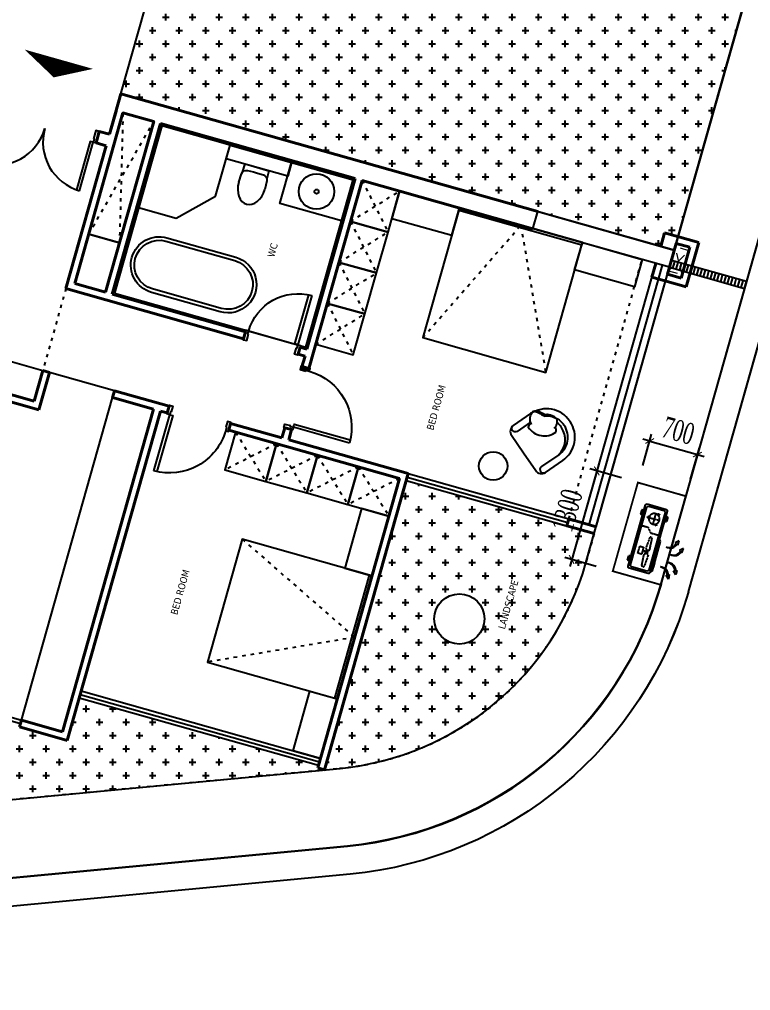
# Model space of a CAD drawing. Header units: millimetres. Extents: x -361654186 to 361255443, y -278569811 to 278836587.
# Drawn here: x -31080 to -20780, y 120343 to 134032 of the extents above; entities that cross this region are included whole.
import ezdxf

# ---------------------------------------------------------------- set-up
doc = ezdxf.new("R2010")
doc.units = ezdxf.units.MM
doc.header["$MEASUREMENT"] = 0
doc.linetypes.add('ACAD_ISO03W100', pattern=[30, 12, -18])
doc.linetypes.add('HIDDEN', pattern=[0.375, 0.25, -0.125])
for name, color, linetype in [('1VinaPVC-Text', 9, 'Continuous'), ('A-_FURN----_E-_N', 251, 'Continuous'), ('A-_SANIEQPT_E-_N', 251, 'Continuous'), ('A-CORE-OTLN', 6, 'Continuous'), ('A-WALL-FNSH', 11, 'Continuous'), ('AC-EAD', 6, 'Continuous'), ('CCU_ De xuat MEP _ E', 2, 'Continuous'), ('IDEA - dim', 251, 'Continuous'), ('KT-Net manh', 139, 'Continuous'), ('VCC-AC-unit AC', 1, 'Continuous'), ('Xref_NT1+NT2_MBDV Cot vach_220729$0$ccu12-Thay', 7, 'Continuous')]:
    doc.layers.add(name, color=color, linetype=linetype)
doc.layers.add('DO DIEN TICH SAN', color=40, linetype='Continuous', plot=False)
doc.layers.add('KT-lomo nuoc', color=3, linetype='HIDDEN', lineweight=5)
doc.layers.add('KT-Net cat', color=1, linetype='Continuous', lineweight=40)
doc.styles.add('Tahoma', font='tahoma.ttf')
doc.styles.add('vntimeh.shx', font='vntimeh.shx', dxfattribs={"width": 0.65})
doc.dimstyles.new('1-150-HVAC DIM', dxfattribs={"dimscale": 100, "dimtxt": 3, "dimasz": 1, "dimexe": 1, "dimexo": 0, "dimgap": 1, "dimtad": 1, "dimdec": 0, "dimrnd": 10, "dimzin": 0, "dimdsep": 46, "dimtxsty": 'vntimeh.shx', "dimblk": 'ARCHTICK', "dimcen": 0.2, "dimdle": 1, "dimclrd": 7, "dimclre": 7, "dimclrt": 150, "dimadec": 0, "dimazin": 0, "dimtm": 1e-09, "dimtfac": 1, "dimtdec": 0, "dimtix": 1, "dimtmove": 0, "dimatfit": 3, "dimfxl": 3.6, "dimfxlon": 1, "dimtzin": 0, "dimarcsym": 0})
pattern_1 = [(0, (0, 0), (187.5, 187.5), [93.75, -281.25]), (90, (46.875, -46.875), (-187.5, 187.5), [93.75, -281.25])]

# ---------------------------------------------------------------- blocks, each defined once
blk = doc.blocks.new('OU DHCB')
at = {"ltscale": 10}
for p, q in [((-145596.7359835756, -72628.19858895507), (-145596.7359835755, -73528.19858895507)), ((-145296.7359835756, -72608.19858895507), (-145576.7359835756, -72608.19858895507)), ((-145568.159058152, -72656.08931015906), (-145568.1590581519, -73502.79584965573)), ((-145324.4190639546, -72636.08931015906), (-145548.159058152, -72636.08931015906)), ((-145301.9190639545, -73502.79584965573), (-145301.9190639546, -72656.08931015906)), ((-145276.7359835755, -73528.19858895507), (-145276.7359835756, -72628.19858895507)), ((-145251.7359835756, -72666.54320485782), (-145276.7359835756, -72633.91402237766)), ((-145251.7359835756, -72666.54320485782), (-145251.7359835755, -73091.63776905168)), ((-145251.7359835755, -73091.63776905168), (-145276.7359835756, -73117.74108818787)), ((-145576.7359835755, -73548.19858895507), (-145296.7359835755, -73548.19858895507)), ((-145548.1590581519, -73522.79584965573), (-145324.4190639545, -73522.79584965573))]:
    blk.add_line(p, q, dxfattribs=at)
at = {"linetype": 'HIDDEN', "ltscale": 1.5}
for p, q in [((-145391.7116543167, -72679.24295534656), (-145400.5201600925, -72679.24295534656)), ((-145413.9539361256, -72690.93626985545), (-145425.2743603915, -72850.3464246098)), ((-145366.9574540176, -72850.3464246098), (-145378.2778782834, -72690.93626985545)), ((-145413.9539361256, -73100.72940071652), (-145425.2743603915, -72941.3192459621)), ((-145411.8405843586, -72927.5993492777), (-145402.8542549818, -72927.5993492777)), ((-145402.8542549818, -72927.5993492777), (-145402.8542549818, -72902.06651731845)), ((-145402.8542549818, -72902.06651731845), (-145389.3775594272, -72902.06651731845)), ((-145389.3775594272, -72927.5993492777), (-145389.3775594272, -72902.06651731845)), ((-145389.3775594272, -72927.5993492777), (-145380.3912300507, -72927.5993492777)), ((-145366.9574540176, -72941.3192459621), (-145378.2778782834, -73100.72940071652)), ((-145504.9601435018, -73370.98349318982), (-145522.2873408278, -73370.98349318982)), ((-145513.6237421648, -73362.31989452682), (-145513.6237421648, -73379.64709185276)), ((-145510.9603994874, -73370.98349318982), (-145337.6884262272, -73370.98349318982)), ((-145424.3244128572, -73457.61947981999), (-145424.3244128572, -73284.34750655977)), ((-145372.1718516731, -73297.9798048001), (-145387.1776447338, -73289.31620613698)), ((-145384.0065475349, -73301.15090199895), (-145375.342948872, -73286.14510893813)), ((-145387.1776447338, -73452.6507802426), (-145372.1718516731, -73443.98718157967)), ((-145384.0065475349, -73440.81608438081), (-145375.342948872, -73455.82187744146))]:
    blk.add_line(p, q, dxfattribs=at)
for p, q in [((-145600.3090889574, -72742.46089483847), (-145627.2724797422, -72742.46089483894)), ((-145596.7359835737, -72704.6985221715), (-145626.5373331342, -72710.6859819922)), ((-145596.7359835737, -72710.68598199266), (-145626.5373331342, -72710.6859819922)), ((-145626.5373331342, -72710.6859819922), (-145626.537333134, -72774.23580768521)), ((-145596.7359835744, -72774.23580768568), (-145626.5373331339, -72774.23580768521)), ((-145596.7359835746, -72780.22326750544), (-145626.5373331342, -72774.23580768521)), ((-145613.7907843499, -72729.27302923848), (-145613.7907843499, -72756.23642001537)), ((-145251.7359835756, -72709.72133146526), (-145246.9346340166, -72710.68598199266)), ((-145251.7359835756, -72710.68598199272), (-145246.9346340166, -72710.68598199266)), ((-145251.7359835756, -72742.46089483929), (-145246.1994874087, -72742.46089483934)), ((-145251.7359835756, -72774.23580768573), (-145246.934634017, -72774.23580768568)), ((-145251.7359835756, -72775.20045821296), (-145246.9346340166, -72774.23580768568)), ((-145246.9346340166, -72710.68598199266), (-145246.9346340169, -72774.23580768568)), ((-145600.3090889574, -73413.93628307173), (-145627.2724797422, -73413.93628307126)), ((-145596.7359835746, -73376.17391040476), (-145626.5373331342, -73382.16137022499)), ((-145596.7359835744, -73382.16137022452), (-145626.5373331339, -73382.16137022499)), ((-145626.5373331342, -73445.711195918), (-145626.537333134, -73382.16137022499)), ((-145596.7359835737, -73445.71119591754), (-145626.5373331342, -73445.711195918)), ((-145596.7359835737, -73451.6986557387), (-145626.5373331342, -73445.711195918)), ((-145613.7907843499, -73427.12414867172), (-145613.7907843499, -73400.16075789483)), ((-145276.7359835763, -73376.1739104043), (-145246.9346340166, -73382.16137022452)), ((-145276.7359835764, -73382.16137022406), (-145246.934634017, -73382.16137022452)), ((-145276.7359835771, -73445.71119591707), (-145246.9346340166, -73445.71119591754)), ((-145276.7359835771, -73451.69865573823), (-145246.9346340166, -73445.71119591754)), ((-145273.1628781935, -73413.93628307126), (-145246.1994874087, -73413.9362830708)), ((-145259.6811828009, -73427.12414867125), (-145259.6811828009, -73400.16075789437)), ((-145246.9346340166, -73445.71119591754), (-145246.9346340169, -73382.16137022452))]:
    blk.add_line(p, q)
for points in [[(-145514.0369933077, -72845.00641289927), (-145514.0369933077, -72946.6592576727), (-145460.1302110892, -72946.6592576727), (-145460.1302110892, -72845.00641289927)], [(-145438.3748983174, -72892.94521453363), (-145378.3072809206, -72892.94521453363), (-145378.3072809206, -72898.7209469756), (-145438.3748983174, -72898.7209469756)]]:
    blk.add_lwpolyline(points, close=True, dxfattribs=at)
for points in [[(-145460.1302110892, -72902.18613808436), (-145439.9151677571, -72902.18613808436), (-145439.9151677571, -72889.4795324876), (-145460.1302110892, -72889.4795324876)], [(-145411.8405843586, -72864.06632129426), (-145402.8542549818, -72864.06632129426), (-145402.8542549818, -72889.59915325334), (-145389.3775594272, -72889.59915325334), (-145389.3775594272, -72864.06632129426), (-145380.3912300507, -72864.06632129426)], [(-145568.1590581519, -73235.6644869287), (-145477.5859351165, -73235.6644869287), (-145421.9678457306, -73168.28098990311), (-145301.9190639544, -73168.28098990311)]]:
    blk.add_lwpolyline(points, dxfattribs=at)
for points in [[(-145498.5591177275, -73386.34032428954), (-145516.8413219319, -73379.02744260765, -0.6770329614269011), (-145516.8413219319, -73362.93954377211), (-145498.5591177275, -73355.62666209022)], [(-145400.506466276, -73299.01593738), (-145385.0322228624, -73286.8395249426, -0.6770329614269011), (-145371.0996937773, -73294.88347436048), (-145373.9076545681, -73314.37276847954)], [(-145373.9076545681, -73427.59421790004), (-145371.0996937773, -73447.08351201928, -0.6770329614269011), (-145385.0322228624, -73455.12746143699), (-145400.506466276, -73442.95104899965)]]:
    blk.add_lwpolyline(points, format="xyb", dxfattribs=at)
for centre in [(-145613.7907843498, -72742.46089483894), (-145613.7907843498, -73413.93628307126), (-145259.6811828011, -73413.9362830708)]:
    blk.add_circle(centre, 6.399999998510705)
blk.add_circle((-145424.3244128572, -73370.98349318982), 75.80648830138873, dxfattribs=at)
at = {"ltscale": 10}
for centre, radius, start, end in [((-145576.7359835756, -72628.19858895507), 20, 90, 180), ((-145548.159058152, -72656.08931015906), 20, 90, 180), ((-145324.0708671735, -72658.3538387804), 22.2672511938213, 5.836940991571704, 90.89598033136627), ((-145296.7359835756, -72628.19858895507), 20, 0, 90), ((-145548.1590581519, -73502.79584965573), 20, 180, 270), ((-145324.0708671734, -73500.53132103439), 22.26725119372981, 269.1040196686337, 354.1630590084283), ((-145576.7359835755, -73528.19858895507), 20, 180, 270), ((-145296.7359835755, -73528.19858895507), 20, 270, 0)]:
    blk.add_arc(centre, radius, start, end, dxfattribs=at)
at = {"linetype": 'HIDDEN', "ltscale": 1.5, "extrusion": (-3.705961975267651e-18, -2.302887044638033e-31, -1)}
for centre, major_axis, ratio, start_param, end_param in [((-145400.5201600925, -72691.94956094332), (13.47669555471336, 1.34378840757246e-09), 0.9428576571430538, 3.22142263940278, 4.712388980478704), ((-145391.7116543167, -72691.94956094332), (13.47669555471336, -1.34381379242754e-09), 0.942857657143054, 4.712388980290674, 6.203355321366594), ((-145411.8405843586, -72851.35971569768), (13.47669555469076, -1.05462899242754e-09), 0.9428576571446344, 1.570796326721111, 3.221422639214027), ((-145380.3912300507, -72940.3059548744), (13.47669555469076, -1.05462899242754e-09), 0.9428576571446344, 4.712388980310906, 6.363015292803822), ((-145400.5201600925, -73099.71610962864), (13.47669555471336, -1.34381379242754e-09), 0.942857657143054, 1.57079632670088, 3.061762667776801), ((-145391.7116543167, -73099.71610962864), (13.47669555471336, 1.34378840757246e-09), 0.9428576571430538, 0.0798299858129885, 1.57079632688891)]:
    blk.add_ellipse(centre, major_axis=major_axis, ratio=ratio, start_param=start_param, end_param=end_param, dxfattribs=at)
at = {"linetype": 'HIDDEN', "ltscale": 1.5, "extrusion": (-3.705961975267651e-18, -2.30288704463893e-31, -1)}
for centre, start_param, end_param in [((-145411.8405843586, -72940.3059548744), 3.061762667965558, 4.712388980458472), ((-145380.3912300507, -72851.35971569768), -0.0798299856242348, 1.570796326868679)]:
    blk.add_ellipse(centre, major_axis=(13.47669555469076, 1.05462300757246e-09), ratio=0.9428576571446344, start_param=start_param, end_param=end_param, dxfattribs=at)
blk = doc.blocks.new('ki hieu qt')
at = {"layer": 'AC-EAD', "color": 7}
for points in [[(-276796163327.464, 549769551681.0894), (-276796163446.0606, 549769551567.1503)], [(-276796163396.6809, 549769551574.9169), (-276796163446.0606, 549769551567.1503)], [(-276796163338.9174, 549769551517.0281), (-276796163364.6031, 549769551559.9108)], [(-276796163338.9174, 549769551517.0281), (-276796163327.464, 549769551681.0894)], [(-276796163110.5587, 549769551464.184), (-276796163229.1553, 549769551350.2449)], [(-276796163122.012, 549769551300.1228), (-276796163110.5587, 549769551464.184)], [(-276796163179.7757, 549769551358.0116), (-276796163229.1553, 549769551350.2449)], [(-276796163122.012, 549769551300.1228), (-276796163147.6976, 549769551343.0052)], [(-276796163396.6809, 549769550380.1656), (-276796163446.0606, 549769550387.9323)], [(-276796163327.464, 549769550273.9932), (-276796163446.0606, 549769550387.9323)], [(-276796163338.9174, 549769550438.0544), (-276796163364.6031, 549769550395.1718)], [(-276796163338.9174, 549769550438.0544), (-276796163327.464, 549769550273.9932)], [(-276796163179.7757, 549769550597.0709), (-276796163229.1553, 549769550604.8376)], [(-276796163110.5587, 549769550490.8986), (-276796163229.1553, 549769550604.8376)], [(-276796163122.012, 549769550654.9597), (-276796163147.6976, 549769550612.0773)], [(-276796163122.012, 549769550654.9597), (-276796163110.5587, 549769550490.8986)]]:
    blk.add_lwpolyline(points, dxfattribs=at)
for centre, radius, start, end in [((-276796163644.4366, 549769551622.9794), 286.8527087762382, 255.434448979571, 347.3073344548822), ((-276796163679.501, 549769551631.3489), 288.3951209083507, 262.614727528198, 348.7092694430371), ((-276796163427.5312, 549769551406.0741), 286.8527087762382, 255.434448979571, 347.3073344548822), ((-276796163462.5958, 549769551414.4435), 288.3951209083507, 262.614727528198, 348.7092694430371), ((-276796163427.5312, 549769550549.0084), 286.8527087762382, 12.69295835412746, 104.5668063709439), ((-276796163462.5958, 549769550540.639), 288.3951209083507, 11.29147703540943, 97.38530942130281), ((-276796163644.4366, 549769550332.1031), 286.8527087762382, 12.69295835412746, 104.5668063709439), ((-276796163679.501, 549769550323.7336), 288.3951209083507, 11.29147703540943, 97.38530942130281)]:
    blk.add_arc(centre, radius, start, end, dxfattribs=at)
blk = doc.blocks.new('DHCB.1')
at = {"xscale": -1, "rotation": 106.4733300107783}
blk.add_blockref('OU DHCB', (-194859.9671084196, -237775.7974229998), dxfattribs=at)
at = {"xscale": 0.4, "yscale": 0.4, "zscale": 0.4, "rotation": 286.4738024344239}
blk.add_blockref('ki hieu qt', (-179483459312.1194, -168534274838.7475), dxfattribs=at)
blk = doc.blocks.new('_ARCHTICK')
at = {"color": 0, "linetype": 'ByBlock', "const_width": 0.15}
blk.add_lwpolyline([(-0.5, -0.5), (0.5, 0.5)], dxfattribs=at)
blk = doc.blocks.new('*D209')
at = {"layer": 'CCU_ De xuat MEP _ E', "color": 7, "lineweight": -2, "transparency": 16777216}
for p, q in [((13292436.58801218, 1100734.751769583), (13292027.92089027, 1099293.468400941)), ((13292755.65548819, 1100540.339975311), (13292313.10164461, 1100665.823422552)), ((13292401.54638682, 1099291.47132127), (13291958.99254324, 1099416.954768511))]:
    blk.add_line(p, q, dxfattribs=at)
at = {"layer": 'Defpoints', "color": 0, "transparency": 16777216}
for p in [(13292988.32671154, 1100474.367466875), (13292055.19990054, 1099389.675758242), (13292634.21761017, 1099225.498812833)]:
    blk.add_point(p, dxfattribs=at)
at = {"layer": 'CCU_ De xuat MEP _ E', "color": 7, "lineweight": -2, "transparency": 16777216, "xscale": 100, "yscale": 100, "zscale": 100}
for p, rotation in [((13292409.30900191, 1100638.544412282), 74.16963809733869), ((13292055.19990054, 1099389.675758242), 254.1696380973387)]:
    blk.add_blockref('_ARCHTICK', p, dxfattribs=dict(at, rotation=rotation))
at = {"layer": 'CCU_ De xuat MEP _ E', "color": 150, "transparency": 16777216, "insert": (13291991.73605797, 1100082.307610935), "char_height": 300, "attachment_point": 5, "rotation": 74.16963809733868, "style": 'vntimeh.shx'}
blk.add_mtext('1300', dxfattribs=at)
blk = doc.blocks.new('*D210')
at = {"layer": 'CCU_ De xuat MEP _ E', "color": 7, "lineweight": -2, "transparency": 16777216}
for p, q in [((13293056.25714984, 1100713.952925609), (13293181.73622111, 1101156.508009946)), ((13293154.45816214, 1101060.300382915), (13293058.25053511, 1101087.578441887)), ((13293154.45816214, 1101060.300382915), (13293826.90015012, 1100869.640735968)), ((13293728.69913783, 1100523.293278662), (13293854.17820909, 1100965.848362999)), ((13293826.90015012, 1100869.640735968), (13293923.10777715, 1100842.362676997))]:
    blk.add_line(p, q, dxfattribs=at)
at = {"layer": 'Defpoints', "color": 0, "transparency": 16777216}
for p in [(13293826.90015012, 1100869.640735968), (13292988.32671154, 1100474.367466874, 0.001764866749303484), (13293660.76869952, 1100283.707819927, 0.001764866749889793)]:
    blk.add_point(p, dxfattribs=at)
at = {"layer": 'CCU_ De xuat MEP _ E', "color": 7, "lineweight": -2, "transparency": 16777216}
for p, xscale, yscale, zscale, rotation in [((13293154.45816214, 1101060.300382915), 99.99999999999999, 99.99999999999999, 99.99999999999999, 344.170204637121), ((13293826.90015012, 1100869.640735968), 100, 100, 100, 164.170204637121)]:
    blk.add_blockref('_ARCHTICK', p, dxfattribs=dict(at, xscale=xscale, yscale=yscale, zscale=zscale, rotation=rotation))
at = {"layer": 'CCU_ De xuat MEP _ E', "color": 150, "transparency": 16777216, "insert": (13293558.87430356, 1101205.489627017), "char_height": 300, "attachment_point": 5, "rotation": 344.170204637121, "style": 'vntimeh.shx'}
blk.add_mtext('700', dxfattribs=at)
blk = doc.blocks.new('d900n')
for points in [[(20, -50), (20, -40), (65, -40), (65, 0), (-65, 0), (-65, -50)], [(885, -40), (65, -40), (65, -85), (885, -85)], [(20, -850), (20, -860), (65, -860), (65, -900), (-65, -900), (-65, -850)]]:
    blk.add_lwpolyline(points, close=True)
blk.add_arc((65, -40), 820, 270, 0)
blk = doc.blocks.new('d800')
blk.add_line((760, 70), (40, 70))
for points in [[(40, 790), (40, 70), (85, 70), (85, 790)], [(50, 25), (40, 25), (40, 70), (0, 70), (0, -70), (50, -70)], [(750, 25), (760, 25), (760, 70), (800, 70), (800, -70), (750, -70)]]:
    blk.add_lwpolyline(points, close=True)
blk.add_arc((40, 70), 720, 0, 90)
blk = doc.blocks.new('220126_HDN_HBA typical plan$0$210902_YS plan 330pm ver13$0$TOTO-WC-CW822J')
at = {"color": 0}
blk.add_lwpolyline([(-177.2072506700642, -119.1915361834399), (-175, 0), (175, 0), (177.2072506700642, -119.1915361836145)], dxfattribs=at)
blk.add_lwpolyline([(-190, -270), (-183.3947591906181, -144.5004246227618, -0.3908696114996718), (-115.4352058441145, -78.20653349565691), (-27.76706723973621, -75.77130742336158, -0.01388621073825284), (27.76706724101678, -75.77130742336158), (115.4352058439981, -78.20653349565691, -0.3908696114996718), (183.3947591905016, -144.5004246227618), (190, -270)], format="xyb", dxfattribs=at)
blk.add_ellipse((0, -270), major_axis=(0, -270), ratio=0.7037037037037037, start_param=4.71238898038469, end_param=7.853981633974483, dxfattribs=at)
blk = doc.blocks.new('A$C49725ECB')
at = {"color": 1}
blk.add_lwpolyline([(-9074.831683705313, 16210.4300952723, 0, 1000.000000000001, 0), (-9074.831683705313, 16476.14510485524, 1000.000000000001, 1000.000000000001, 0)], format="xyseb", dxfattribs=at)
at = {"color": 6, "const_width": 30, "elevation": 5.194135729502864e-10}
blk.add_lwpolyline([(-8000.002088769921, 14218.51907609653), (-7550.002088770168, 14218.51907609653), (-7549.99997709148, 15993.47175038583), (-7999.999977091233, 15993.47175038583)], close=True, dxfattribs=at)
at = {"layer": 'A-_FURN----_E-_N', "linetype": 'Continuous'}
for points, elevation in [([(-7424.999977091167, 13518.38691872646), (-4624.999977833388, 13518.38691872652), (-4624.999977833388, 15968.47175038584), (-7424.999977091175, 15968.47175038584)], 1.038995936466678e-09), ([(-4624.992596057964, 15368.51697412215), (-5524.992596057986, 15368.51697412205), (-5524.992596058015, 15968.51697412203), (-4624.992596058015, 15968.51697412207)], 1.038995936466678e-09), ([(-4499.977827498573, 15393.47175079466), (-3949.97782787976, 15393.49205526814), (-3949.999978214459, 15993.49205485928), (-4499.999977833271, 15993.47175038583), (-4499.977827498573, 15393.47175079466)], 5.194135729502864e-10), ([(-4499.955677163874, 14793.47175120356), (-3949.955677545033, 14793.49205567705), (-3949.97782787976, 15393.49205526814), (-4499.977827498573, 15393.47175079466), (-4499.955677163874, 14793.47175120356)], 5.194135729502864e-10), ([(-4499.933526829147, 14193.47175161248), (-3949.933527210327, 14193.4920560859), (-3949.955677545033, 14793.49205567705), (-4499.955677163874, 14793.47175120356), (-4499.933526829147, 14193.47175161248)], 5.194135729502864e-10), ([(-4499.911376494427, 13593.47175202129), (-3949.911376875607, 13593.49205649481), (-3949.933527210305, 14193.4920560859), (-4499.933526829147, 14193.47175161248), (-4499.911376494427, 13593.47175202129)], 5.194135729502864e-10), ([(-5249.999976205363, 12093.29831738766), (-5249.979671731911, 11543.29831776887), (-4649.979672140762, 11543.32046810354), (-4649.999976614243, 12093.32046772237), (-5249.999976205363, 12093.29831738766)], 9.385026597687586e-10), ([(-4649.999976614228, 12093.3204677224), (-4649.979672140806, 11543.32046810357), (-4049.979672549634, 11543.34261843827), (-4049.99997702313, 12093.3426180571), (-4649.999976614228, 12093.3204677224)], 9.385026597687586e-10), ([(-4049.99997702313, 12093.3426180571), (-4049.979672549634, 11543.34261843827), (-3449.979672958507, 11543.36476877292), (-3449.999977431988, 12093.3647683918), (-4049.99997702313, 12093.3426180571)], 9.385026597687586e-10), ([(-3449.999977431988, 12093.3647683918), (-3449.979672958507, 11543.36476877292), (-2849.979673367365, 11543.3869191077), (-2849.999977840882, 12093.38691872657), (-3449.999977431988, 12093.3647683918)], 9.385026597687586e-10)]:
    blk.add_lwpolyline(points, close=True, dxfattribs=dict(at, elevation=elevation))
at = {"layer": 'A-_FURN----_E-_N', "linetype": 'Continuous', "extrusion": (-2.77277704825238e-06, 2.483346533281134e-06, 0.9999999999930724)}
for points, elevation in [([(-5918.13176746901, 14468.38685811469, -1), (-5918.131801899583, 13668.3868580656), (-6924.999994257902, 13668.38690139253, -1), (-6924.999959822899, 14468.38690143797)], 0.05524727273740113), ([(-5918.131769627253, 14418.3868581087, -1), (-5918.131799746272, 13718.38685806758), (-6924.999992098801, 13718.38690141505, -1), (-6924.99996197428, 14418.3869014377)], 0.05524727273739844)]:
    blk.add_lwpolyline(points, format="xyb", close=True, dxfattribs=dict(at, elevation=elevation))
at = {"layer": 'A-_FURN----_E-_N', "linetype": 'Continuous'}
for radius in [250.0000000000001, 30.00000000000001]:
    blk.add_circle((-5074.992596057971, 15668.51697412205, 1.038995936459902e-09), radius, dxfattribs=at)
at = {"layer": 'A-CORE-OTLN', "color": 2, "elevation": 5.194135729502864e-10}
blk.add_lwpolyline([(-1999.783811995119, 15993.47175038583), (-1999.783738881044, 16243.46923193005), (2.216531720478088e-05, 16243.46923193929), (2.21667141886428e-05, 15993.57959692553)], close=True, dxfattribs=at)
at = {"layer": 'A-CORE-OTLN', "color": 2}
blk.add_circle((-1499.891894914137, 10418.55707379128), 353.5533905932761, dxfattribs=at)
at = {"layer": 'A-WALL-FNSH', "color": 5}
for p, q in [((-2749.999977841027, 12193.38691872649, 1.173548598779723e-09), (-399.9999778220663, 12193.38691872649, 1.038827145934454e-09)), ((-2749.999977840911, 12143.38691872645, 1.173548598779723e-09), (-399.9999778220663, 12143.38691872651, 1.038827145934454e-09)), ((-2749.999977840795, 12093.38691872649, 1.173548598779723e-09), (-399.9999778220663, 12093.38691872649, 1.038827145934454e-09)), ((-6349.999977830936, 7993.386918726494, 1.13915163210015e-09), (-2849.999977830856, 7993.386918726523)), ((-6349.999977830943, 7943.386918726494, 1.13915163210015e-09), (-2849.999977830856, 7943.386918726523)), ((-6349.999977830943, 7893.386918726494, 1.13915163210015e-09), (-2849.999977830856, 7893.386918726523)), ((-9899.506034046251, 7368.217775949757), (-7049.99997782908, 7368.217775957106)), ((-9899.506034046106, 7318.21777594983), (-7049.99997782908, 7318.217775957106))]:
    blk.add_line(p, q, dxfattribs=at)
at = {"layer": 'IDEA - dim'}
for p, q in [((-199.9999778217607, 12193.38691872649, 1.038827145934454e-09), (-199.9999778333004, 15993.57240663811, 1.038827145934454e-09)), ((-99.99997782176797, 12193.38691872652, 1.038827145934454e-09), (-99.99997783328581, 15993.57600178182, 1.038827145934454e-09)), ((2.217822475358844e-05, 12193.38691872681, 1.038827145934454e-09), (2.21667141886428e-05, 15993.57600178219, 1.038827145934454e-09)), ((-9899.506034046266, 12193.38691872632), (-8099.999977091196, 12193.38691872559, 1.025791363492895e-09)), ((-7049.999977841093, 12193.38691872553), (-7999.999977091182, 12193.38691872553, 1.038827145934454e-09)), ((-7049.99997782908, 7368.217775957106), (-7049.999977841086, 12093.38691872649))]:
    blk.add_line(p, q, dxfattribs=at)
for points, elevation in [([(-7424.999977091167, 14768.47175038581), (-6874.992597727585, 14768.47175038583), (-6424.992597727585, 15218.47175038583), (-6424.992597727585, 15968.47175038583), (-7424.999977091175, 15968.47175038584)], 1.038995936466678e-09), ([(-6424.992597727585, 15968.47175038583), (-5524.992596058015, 15968.51697412203), (-5524.999979502951, 15768.51697425828), (-6424.999981172485, 15768.47175052209)], 1.038995936466678e-09), ([(-3075.111994719904, 15993.51083884932), (-3950.083727257414, 15993.51083885209), (-3950.083727257486, 15593.51083885215), (-3075.097228961393, 15593.54314092503)], 5.194135729502864e-10), ([(-3074.97170920574, 15993.57728985332), (-3075.041851932372, 14093.57729114807), (-1275.041853158953, 14093.51084014389), (-1274.971710432335, 15993.51083884912)], 5.194135729502864e-10), ([(-3074.97170920574, 15993.57728985332), (-1274.971710432335, 15993.51083884912), (-1274.973039452394, 15957.51083887371), (-3074.97303822582, 15957.5772898779)], 5.194135729502864e-10), ([(-1274.971710371086, 15993.51083884918), (-399.9999778335623, 15993.5108388518), (-399.9999778335768, 15593.5108388518), (-1274.986476129663, 15593.54314092478)], 5.194135729502864e-10), ([(-8299.753743879133, 15527.86302877132), (-8289.753743885944, 15527.86265959908), (-8289.755405161064, 15482.86265962974), (-8249.755405188305, 15482.86118294079), (-8249.753005568738, 15652.8611829408), (-8299.753005534658, 15652.86302880201)], 1.038827145934454e-09), ([(-8289.755406796437, 14772.86210747651), (-8289.755406796525, 15482.85970624875), (-8334.755406765864, 15482.85804497359), (-8334.755406765784, 14772.86044620142)], 1.038827145934454e-09), ([(-2849.960889377355, 10668.49893561311), (-2849.960889374546, 11543.47066815064), (-3249.960889374546, 11543.47066815067), (-3249.928587301678, 10668.48416985464)], 9.385026597687586e-10), ([(-2849.894438373347, 10668.35865009896), (-4749.894437078605, 10668.42879282561), (-4749.960888082787, 8868.42879405219), (-2849.960889377529, 8868.358651325572)], 9.385026597687586e-10), ([(-2849.894438373347, 10668.35865009896), (-2849.960889377529, 8868.358651325572), (-2885.960889352951, 8868.359980345675), (-2885.894438348783, 10668.35997911906)], 9.385026597687586e-10), ([(-2849.960889377515, 8868.35865126428), (-2849.960889374888, 7993.386918726814), (-3249.960889374895, 7993.386918726814), (-3249.928587301838, 8868.373417022827)], 9.385026597687586e-10)]:
    blk.add_lwpolyline(points, close=True, dxfattribs=dict(at, elevation=elevation))
at = {"layer": 'IDEA - dim', "extrusion": (2.546513880536267e-06, -3.192018832961432e-07, 0.9999999999967067)}
for points, elevation in [([(-1266.193004119327, 12916.24770070849), (-1034.679980313386, 12723.51995310071, 0.4142135630271021), (-895.5846454403419, 12736.23643711478), (-706.0163691844626, 12963.95416540089, 0.4142135623801719), (-756.882305108655, 13520.33550495218), (-760.6776005795953, 13523.494976224), (-764.4728960413023, 13526.65444749073, 0.4142135623801719), (-1320.854235579419, 13475.78851152183), (-1510.42251193845, 13248.0707832993, 0.4142135630271021), (-1497.706027983686, 13108.97544842065), (-1266.193004207613, 12916.2477007813)], -0.007380742389935067), ([(-1266.055964805714, 13333.07182371527, -0.3567723648219203), (-1295.168453450433, 13519.26824608099, -0.2495420503229878), (-1131.001881146082, 13516.07417283345, 9.616880347716284)], -0.007380742389923953), ([(-1295.168453450433, 13519.26824608099, -0.1477298758543702), (-1129.94413204731, 13492.15195071581, -0.2133427585932454), (-952.430532582789, 13506.3382636666, -0.1786618101816585)], -0.007380742389902854), ([(-1140.941095744198, 13510.10752165822, -0.30666349490175), (-952.430532582789, 13506.3382636666, -0.3063299663357472), (-947.258469281687, 13362.15715106422, 0.8728471598091936)], -0.007380742389910698), ([(-965.7006765810293, 13514.81182770599, -0.1305914894705199), (-827.6623214409725, 13450.74853811122), (-823.8670259774683, 13447.589066845)], -0.007380742389916562), ([(-930.7725464203769, 13458.48485949857, -0.07238423636161047), (-859.2570341673721, 13412.79558339239), (-855.4617386998443, 13409.63611212549)], -0.007380742389939863), ([(-781.9222785596402, 13027.14359080937, 0.4142135623801858), (-820.0717305101006, 13444.42959557887), (-823.8670259774683, 13447.589066845)], -0.007380742389916562), ([(-1289.247146983979, 13359.38539951769), (-1434.51660250147, 13184.88135785022, -0.414213562373095), (-1504.064269946359, 13178.5231158557), (-1504.064269946359, 13178.5231158557, -0.4142135623730951), (-1510.42251193845, 13248.0707832993)], -0.007380742389910839), ([(-1283.258499607125, 13351.31008351242, 0.1655406298837506), (-1301.525001046005, 13281.61817959826, 0.4259891687143785), (-907.3781633628781, 13321.59608972666, 0.1215233233290522), (-933.0290659674713, 13393.68497177944, -7.115464291357926)], -0.00738074238991557), ([(-781.9222785514183, 13027.14359082133, 0.3727189106391239), (-851.666443245195, 13406.4766408632), (-855.4617386998443, 13409.63611212549)], -0.007380742389939863), ([(-781.919150152641, 13027.14734885421), (-971.4905548772924, 12799.42586256363, 0.414213562373095), (-965.1323128806474, 12729.87819511769), (-965.1323128806474, 12729.87819511769, 0.4142135623730951), (-895.5846454403419, 12736.23643711478)], -0.007380742389882758)]:
    blk.add_lwpolyline(points, format="xyb", dxfattribs=dict(at, elevation=elevation))
at = {"layer": 'IDEA - dim'}
blk.add_circle((-1628.152662621316, 12622.06428983767), 200.0000000000001, dxfattribs=at)
for centre, start, end in [((-9709.750604340894, 15482.85970624864), 270, 0), ((-8289.755406796503, 15482.85970624872), 180, 270)]:
    blk.add_arc(centre, 709.9975987722112, start, end, dxfattribs=at)
at = {"layer": 'KT-Net cat'}
for p, q in [((-8099.774976024164, 15652.86118294073, 1.038827145934454e-09), (-8099.774976024164, 16243.46923193005, 1.038827145934454e-09)), ((-1999.783738881044, 16243.46923193005), (-8099.774976024164, 16243.46923193005)), ((-8099.999977091182, 15993.47175038584, 1.038827145934454e-09), (-8099.999977091182, 15652.86118294076, 1.038827145934454e-09)), ((-7549.999977091546, 15993.47175038584), (-7999.999977091182, 15993.47175038584)), ((-7999.999977091182, 15993.47175038584, 1.038827145934454e-09), (-7999.999977091175, 13493.38691872664, 1.038827145934454e-09)), ((-7549.999977091167, 13493.38691872651, 1.038995936466678e-09), (-7549.999977091546, 15993.47175038584, 1.03878382482739e-09)), ((-4599.999977833388, 15993.47175038583), (-7449.999977091531, 15993.47175038581)), ((-7449.999977091167, 13493.38691872652, 1.038995936466678e-09), (-7449.999977091531, 15993.47175038581, 1.03878382482739e-09)), ((-4599.99997782577, 13493.38691872649, 1.032521887542499e-09), (-4599.999977833388, 15993.47175038583, 1.020624774188887e-09)), ((-4499.999977825209, 13218.38691872649, 1.038827145934454e-09), (-4499.999977833271, 15993.5652163507, 1.038827145934454e-09)), ((-1999.783811995119, 15993.47175038583), (-4499.999977833257, 15993.47175038581)), ((-8249.753005568651, 15652.8611829407), (-8099.774976024164, 15652.86118294073, 1.038827145934454e-09)), ((-8249.753005568666, 15482.86118294073), (-8249.753005568666, 15652.8611829407)), ((-8249.753005568666, 15482.86118294073), (-8099.999977091167, 15482.86118294069)), ((-8099.999977091182, 15482.86118294075, 1.038827145934454e-09), (-8099.999977091175, 13393.38691872649, 1.038827145934454e-09)), ((-7999.999977091175, 13493.38691872664, 1.038827145934454e-09), (-7549.999977091167, 13493.38691872651)), ((-7449.999977091167, 13493.38691872652), (-5499.999977842221, 13493.38691872649)), ((-5499.999977841915, 13393.38691872649), (-5499.999977842221, 13493.38691872652)), ((-4699.999977842279, 13493.38691872649), (-4599.999977822066, 13493.38691872649)), ((-4699.999977841973, 13393.38691872652), (-4699.999977842279, 13493.38691872649)), ((-8099.999977091175, 13393.38691872649, 1.038827145934454e-09), (-5499.999977841908, 13393.38691872649)), ((-4699.999977841973, 13393.38691872652), (-4599.999977825471, 13393.38691872652)), ((-4599.999977825042, 13218.38691872649, 1.033673809748396e-09), (-4599.999977825464, 13393.38691872652, 1.03300690741724e-09)), ((-4599.999977823754, 13218.38691872651, 1.035674516735089e-09), (-4499.999977825202, 13218.38691872649, 1.035674516735089e-09)), ((-4599.999977822066, 12193.38691872646, 1.038342126059714e-09), (-4599.999977822488, 12343.38691872642, 1.037675223728557e-09)), ((-4599.999977823769, 12343.38691872652, 1.035674516735089e-09), (-4499.999977822503, 12343.38691872646, 1.035674516735089e-09)), ((-4499.999977822066, 12193.38691872655, 1.038827145934454e-09), (-4499.999977822503, 12343.38691872646, 1.038827145934454e-09)), ((-8099.999977091196, 12193.38691872559, 1.025791363492895e-09), (-7999.999977091196, 12193.38691872556, 1.038827145934454e-09)), ((-8099.999977091211, 11743.38691872564, 1.038827145934454e-09), (-8099.999977091175, 12193.38691872553, 1.038827145934454e-09)), ((-7999.999977091225, 11643.38691872562, 1.038827145934454e-09), (-7999.999977091182, 12193.38691872553, 1.038827145934454e-09)), ((-7049.999977841093, 12193.38691872553), (-6249.999977841289, 12193.38691872649)), ((-7049.999977841086, 12093.38691872555), (-7049.999977841093, 12193.38691872553)), ((-6249.999977841057, 12093.38691872648), (-6249.999977841289, 12193.38691872649)), ((-5349.999977841275, 12193.38691872649), (-4599.999977822074, 12193.38691872649)), ((-5349.999977841042, 12093.38691872654), (-5349.999977841282, 12193.38691872646)), ((-4499.999977822066, 12193.38691872655), (-2749.999977841042, 12193.38691872649)), ((-2749.999977830274, 7855.845025403891), (-2749.999977841042, 12193.38691872649)), ((-399.9999778220663, 12193.38691872649), (2.217825385741889e-05, 12193.38691872657)), ((-399.9999778220663, 12193.38691872641, 1.038827145934454e-09), (-399.9999778220663, 12093.38691872649, 1.038827145934454e-09)), ((-7049.999977841086, 12093.38691872555), (-6449.9999778411, 12093.38691872649)), ((-6449.99997782908, 7368.217775957135), (-6449.999977841086, 12093.38691872654)), ((-6349.999977841042, 12093.38691872652), (-6249.999977841086, 12093.38691872649)), ((-6349.999977828862, 7268.217775958648), (-6349.999977841035, 12093.38691872649)), ((-5349.999977841042, 12093.38691872654, 1.081823354287309e-09), (-2849.999977840882, 12093.38691872657)), ((-2849.999977830252, 7855.845025403891), (-2849.999977840882, 12093.38691872657)), ((-399.9999778220517, 12093.38691872649), (2.217854489572346e-05, 12093.38691872652)), ((-9999.506034046266, 11643.38691872635), (-7999.999977091225, 11643.38691872562, 1.038827145934454e-09)), ((-9899.506034046251, 11743.38691872632), (-8099.999977091211, 11743.38691872564, 1.025122692448525e-09)), ((-2749.999977830274, 7855.845025403891), (-2849.999977830252, 7855.845025403891)), ((-7049.99997782908, 7368.217775957106), (-7049.99997782908, 7268.217775958619)), ((-7049.99997782908, 7368.217775957106), (-6449.99997782908, 7368.217775957135)), ((-7049.99997782908, 7268.217775958619), (-6349.999977828877, 7268.217775958547))]:
    blk.add_line(p, q, dxfattribs=at)
at = {"layer": 'KT-Net manh', "linetype": 'ACAD_ISO03W100', "ltscale": 4}
for p, q in [((-8000.002088769921, 14218.51907609653), (-7549.99997709148, 15993.47175038583)), ((-8000.002088769921, 15993.47175038583), (-7549.999977091487, 14218.51907609653)), ((-4499.999977833271, 15993.47175038583), (-3949.97782787976, 15393.49205526814)), ((-4499.977827498573, 15393.47175079466), (-3949.999978214459, 15993.49205485928)), ((-399.9999778220663, 12193.38691872649, 1.038827145934454e-09), (-399.9999778335768, 15993.55802528611, 1.038827145934454e-09)), ((-4499.977827498573, 15393.47175079466), (-3949.955677545033, 14793.49205567705)), ((-4499.955677163874, 14793.47175120356), (-3949.97782787976, 15393.49205526814)), ((-4499.955677163874, 14793.47175120356), (-3949.933527210327, 14193.4920560859)), ((-4499.933526829147, 14193.47175161248), (-3949.955677545033, 14793.49205567705)), ((-4499.933526829147, 14193.47175161248), (-3949.911376875607, 13593.49205649481)), ((-4499.911376494427, 13593.47175202129), (-3949.933527210305, 14193.4920560859)), ((-8099.999977091175, 13393.38691872649, 1.038827145934454e-09), (-8099.999977091196, 12193.38691872559, 1.025791363492895e-09)), ((-5249.999976205363, 12093.29831738766), (-4649.979672140762, 11543.32046810354)), ((-4649.999976614243, 12093.32046772237), (-5249.979671731911, 11543.29831776887)), ((-4649.999976614228, 12093.3204677224), (-4049.979672549634, 11543.34261843827)), ((-4049.99997702313, 12093.3426180571), (-4649.979672140806, 11543.32046810357)), ((-4049.99997702313, 12093.3426180571), (-3449.979672958507, 11543.36476877292)), ((-3449.999977431988, 12093.3647683918), (-4049.979672549634, 11543.34261843827)), ((-3449.999977431988, 12093.3647683918), (-2849.979673367365, 11543.3869191077)), ((-2849.999977840882, 12093.38691872657), (-3449.979672958507, 11543.36476877292)), ((2.217853034380823e-05, 12093.38691872649), (2.217978180851787e-05, 11661.34243964552, 1.038827145934454e-09)), ((-9899.39636050821, 5083.30301426092), (-2749.999977830274, 7855.845025403891, 1.038827145934454e-09)), ((-2749.999977830274, 7855.845025403891, 1.038827145934454e-09), (-2553.740240837258, 7931.954718695953, 1.038827145934454e-09))]:
    blk.add_line(p, q, dxfattribs=at)
for points, elevation in [([(-3075.041851932372, 14093.57729114807), (-2174.97170981903, 15993.54406435124), (-1275.041853158953, 14093.51084014389)], 5.194135729502864e-10), ([(-4749.894437078605, 10668.42879282561), (-2849.927663875424, 9768.358650712267), (-4749.960888082787, 8868.42879405219)], 9.385026597687586e-10)]:
    blk.add_lwpolyline(points, dxfattribs=dict(at, elevation=elevation))
blk.add_arc((-3999.999977820189, 11661.34243964721, 1.038827145934454e-09), 4000, 291.1963351371638, 0, dxfattribs=at)
at = {"layer": 'A-_FURN----_E-_N', "linetype": 'Continuous', "xscale": -1, "rotation": 359.9978847988731}
blk.add_blockref('d800', (-4700.002562047935, 13448.38691877419), dxfattribs=at)
at = {"layer": 'A-_SANIEQPT_E-_N', "extrusion": (0, 0, -1), "xscale": -1, "zscale": -1, "rotation": 0.002115201157582078}
blk.add_blockref('220126_HDN_HBA typical plan$0$210902_YS plan 330pm ver13$0$TOTO-WC-CW822J', (5974.999980337721, 15768.49436239022, -1.038995936466678e-09), dxfattribs=at)
at = {"layer": 'IDEA - dim'}
for p, xscale, rotation in [((-4549.999977823165, 12343.38691872657, 1.035674516735089e-09), -1, 179.9978847988382), ((-6250.004777080438, 12143.42014422864), -0.9999999999999999, 89.99788479883586)]:
    blk.add_blockref('d900n', p, dxfattribs=dict(at, xscale=xscale, rotation=rotation))
at = {"layer": '1VinaPVC-Text', "style": 'Tahoma'}
for s, height, p in [('WC', 99.99999999999845, (-5395.639266480022, 14605.90007103531, 1.187336449523665e-09)), ('BED ROOM', 99.99999999999845, (-2575.696577776282, 12870.59189279706)), ('LANDSCAPE', 100.0000000000024, (-842.797230212047, 10446.03093813092)), ('BED ROOM', 99.99999999999845, (-5338.466748644409, 9385.021596837585))]:
    blk.add_text(s, height=height, rotation=90.0021152008637, dxfattribs=at).set_placement(p)
blk = doc.blocks.new('Louvre')
for p, q in [((-390.067916277796, 975.9572027104441, 0.1512365001885502), (-295.1435544323176, 1008.729661013116, 0.1512365002144518)), ((-373.750619571656, 928.6946823777398, 0.1512365001885502), (-278.8262577261776, 961.4671406804118, 0.1512365002144518)), ((-357.4333228655159, 881.4321620450355, 0.1512365001885502), (-262.5089610200375, 914.2046203477075, 0.1512365002144518)), ((-341.1160261593759, 834.1696417123312, 0.1512365001885502), (-246.1916643138975, 866.9421000150032, 0.1512365002144518)), ((-324.7987294532359, 786.9071213796269, 0.1512365001885502), (-229.8743676077574, 819.6795796822989, 0.1512365002144518)), ((-308.4814327470958, 739.6446010469226, 0.1512365001885502), (-213.5570709016174, 772.4170593495946, 0.1512365002144518)), ((-292.1641360409558, 692.3820807142183, 0.1512365001885502), (-197.2397741954774, 725.1545390168903, 0.1512365002144518)), ((-275.8468393348157, 645.119560381514, 0.1512365001885502), (-180.9224774893373, 677.892018684186, 0.1512365002144518)), ((-259.5295426286757, 597.8570400488097, 0.1512365001885502), (-164.6051807831973, 630.6294983514817, 0.1512365002144518)), ((-243.2122459225357, 550.5945197161054, 0.1512365001885502), (-148.2878840770572, 583.3669780187774, 0.1512365002144518)), ((-226.8949492163956, 503.3319993834011, 0.1512365001885502), (-131.9705873709172, 536.1044576860731, 0.1512365002144518)), ((-210.5776525102556, 456.0694790506968, 0.1512365001885502), (-115.6532906647772, 488.8419373533688, 0.1512365002144518)), ((-194.2603558041155, 408.8069587179925, 0.1512365001885503), (-99.33599395863712, 441.5794170206646, 0.1512365002144518)), ((-177.9430590979755, 361.5444383852882, 0.1512365001885503), (-83.01869725249708, 394.3168966879603, 0.1512365002144518)), ((-161.6257623918355, 314.2819180525839, 0.1512365001885503), (-66.70140054635704, 347.054376355256, 0.1512365002144518)), ((-145.3084656856954, 267.0193977198796, 0.1512365001885503), (-50.38410384021699, 299.7918560225517, 0.1512365002144518)), ((-128.9911689795554, 219.7568773871753, 0.1512365001885503), (-34.06680713407695, 252.5293356898474, 0.1512365002144518)), ((-112.6738722734153, 172.494357054471, 0.1512365001885503), (-17.74951042793691, 205.2668153571431, 0.1512365002144518)), ((-96.35657556727529, 125.2318367217667, 0.1512365001885503), (-1.43221372179687, 158.0042950244388, 0.1512365002144518)), ((-80.03927886113524, 77.96931638906244, 0.1512365001885503), (14.88508298434317, 110.7417746917345, 0.1512365002144518)), ((-63.7219821549952, 30.70679605635814, 0.1512365001885503), (31.20237969048321, 63.47925435903016, 0.1512365002144518)), ((-47.40468544885516, -16.55572427634615, 0.1512365001885503), (47.51967639662325, 16.21673402632587, 0.1512365002144518))]:
    blk.add_line(p, q)
at = {"elevation": 0.1512365001885503}
blk.add_lwpolyline([(47.5188208874315, 16.2192119784886), (-311.4533339738846, 1055.970408101566), (-405.9933989513665, 1023.379364635679), (-47.40468544885516, -16.55572427634615)], close=True, dxfattribs=at)
blk = doc.blocks.new('*U275')
at = {"layer": 'KT-lomo nuoc', "ltscale": 500}
for p, q in [((157.1794609717314, -312.7306059659411), (-178.6978908077722, -89.82613189332977)), ((-21.51842983604143, -402.5474408069309), (-2.602085213965211e-18, -0.009297052340116352))]:
    blk.add_line(p, q, dxfattribs=at)
blk.add_lwpolyline([(157.1794609717314, -312.7306059659411), (-21.51842983604143, -402.5474408069309), (-178.6978908077722, -89.82613189332977), (-2.602085213965211e-18, -0.009297052340116352)], close=True, dxfattribs=at)
blk = doc.blocks.new('CTN TB 38')
at = {"layer": 'KT-Net cat'}
for p, q in [((-17588.78492560755, -61509.96067731167), (-17643.0049299373, -61701.84142632839)), ((-17107.62552301605, -61645.9225443805), (-17588.78492560635, -61509.96067730742)), ((-17423.51353798506, -61660.57730465668), (-17545.87921835134, -62093.6207669889)), ((-17231.04977694884, -61714.96205148409), (-17423.51353798531, -61660.57730465475)), ((-17231.04977694729, -61714.96205148145), (-17353.4154573134, -62148.00551381306)), ((-17107.62552301409, -61645.92254437707), (-17284.37595020961, -62271.42976774511)), ((-17710.98028821347, -61942.40139717214), (-17765.53535280328, -62135.46790068041)), ((-17284.37595020972, -62271.42976774983), (-17765.53535280201, -62135.4679006759)), ((-17353.41545731359, -62148.00551381675), (-17545.87921835004, -62093.6207669873))]:
    blk.add_line(p, q, dxfattribs=at)
at = {"layer": 'KT-lomo nuoc', "linetype": 'HIDDEN', "xscale": -0.9999999999999999, "rotation": 10.89765347559021}
blk.add_blockref('*U275', (-17437.10040042437, -61708.67187836171, -3.449625655737248e-08), dxfattribs=at)
blk = doc.blocks.new('DAN NONG ST')
at = {"layer": 'CCU_ De xuat MEP _ E', "color": 1, "const_width": 26, "elevation": 5.213356296662752e-08}
blk.add_lwpolyline([(13293307.55725252, 1099034.578333454), (13292634.10552158, 1099225.530594727), (13292988.14669502, 1100474.418507541), (13293660.76869952, 1100283.707819928), (13293307.55725252, 1099034.578333454)], dxfattribs=at)
at = {"layer": 'VCC-AC-unit AC', "rotation": 57.69731803255429}
blk.add_blockref('DHCB.1', (13316268.58782622, 1281473.166257747, 3.550895893988937e-08), dxfattribs=at)
at = {"layer": 'CCU_ De xuat MEP _ E'}
for p2, distance, picture, middle in [((13293660.76869952, 1100283.707819928, 5.213356302213867e-08), 609.0295895750734, '*D210', (13293558.87430356, 1101205.489627017, -0.001764814616326771)), ((13292634.21761017, 1099225.498812834, 5.213356257804946e-08), -601.8434825336069, '*D209', (13291991.73605797, 1100082.307610935, 5.122798019119301e-08))]:
    dim = blk.add_aligned_dim(p1=(13292988.32671154, 1100474.367466874, 5.213297671335937e-08), p2=p2, distance=distance, dimstyle='1-150-HVAC DIM', dxfattribs=at)
    dim.commit()
    dim.dimension.update_dxf_attribs({"geometry": picture, "text_midpoint": middle})

msp = doc.modelspace()

# ---------------------------------------------------------------- hatches: boundary and pattern name
at = {"layer": 'A-CORE-OTLN'}
h = msp.add_hatch(dxfattribs=at)
h.set_pattern_fill('CROSS', color=74, scale=750)
h.set_pattern_definition(pattern_1)
h.paths.add_polyline_path([(-28574.92738055889, 136782.9880656342), (-20780.69400266542, 134580.5606308696), (-21854.74354629155, 130779.5760125788), (-29648.976924185, 132982.0034473434)])
h = msp.add_hatch(dxfattribs=at)
h.set_pattern_fill('CROSS', color=74, scale=750)
h.set_pattern_definition(pattern_1)
edge = h.paths.add_edge_path()
edge.add_line((-25629.62625743441, 127533.6641647938), (-22983.24957017848, 126785.8738002834))
edge.add_line((-22983.24957017848, 126785.8738002834), (-23100.73273326614, 126370.1092776323))
edge.add_arc((-26956.25299218834, 127464.4550932453), 4007.821007868136, 275.6230327620369, 344.1540065508339, ccw=False)
edge.add_line((-26563.55478330853, 123475.9193534215), (-26766.00211181875, 123456.7273673269))
edge.add_line((-26766.00211181875, 123456.7273673269), (-25629.62625743441, 127533.6641647938))
h.paths.add_polyline_path([(-34415.83320763146, 122731.819476296), (-33821.70295088922, 124834.4040177281), (-30406.05209964976, 123869.2387759979), (-30236.05375014147, 124470.850792362), (-26867.9379663839, 123519.1176011825), (-26884.82743550888, 123445.4627387605)])
edge = h.paths.add_edge_path(flags=16)
edge.add_arc((-24882.04979672318, 125582.0098245289), 353.5533905932742, 0, 360)

# ---------------------------------------------------------------- linework, layer by layer
at = {"layer": 'A-CORE-OTLN', "color": 74, "elevation": 5.460943282213918e-05}
msp.add_lwpolyline([(-28574.92738055889, 136782.9880656342), (-20780.69400266542, 134580.5606308696), (-21854.74354629155, 130779.5760125788), (-29648.976924185, 132982.0034473434)], close=True, dxfattribs=at)
at = {"layer": 'DO DIEN TICH SAN', "elevation": 5.460855537377237e-05}
msp.add_lwpolyline([(-72832.09912515085, 124588.0856612851), (-60862.84345913425, 139086.9214391588, -0.4142135623114227), (-59456.49190991095, 139221.0700827781), (-51280.66214981818, 132469.1628621815, 0.4147700055942877), (-48461.1263019352, 132740.8142928137), (-45156.46455899577, 136750.2427729695), (-41452.43708294773, 135703.5905579814), (-41994.24086424381, 133786.1861633689, -0.1613219334233028), (-42478.94871970231, 133390.8490658693, 0.2677454210013694), (-42546.37061355964, 133308.0302585906), (-44136.58503725709, 127680.3745796853, 0.525932554896293), (-38767.40506738334, 121214.0646917859), (-26457.81557465368, 122381.0053981048, 0.3101758114841869), (-22041.64681762343, 126070.9646585621), (-9402.900884098071, 170798.6250598533, 0.05987960085944487)], format="xyb", dxfattribs=at)
at = {"layer": 'Xref_NT1+NT2_MBDV Cot vach_220729$0$ccu12-Thay'}
for p, q in [((-22041.92453162008, 126071.0748283165, 5.460891948357875e-05), (-9403.168571129048, 170798.7294185966, 5.460891948357875e-05)), ((-22041.65580119577, 126070.9700228209, 5.46086672391564e-05), (-9402.899840704747, 170798.624613101, 5.46086672391564e-05)), ((-21656.72828305222, 125962.2005152565, 5.46086672391564e-05), (-8998.717491968186, 170757.9965756828, 5.46086672391564e-05))]:
    msp.add_line(p, q, dxfattribs=at)
for points, elevation in [([(-23100.02829519135, 126370.7167380979), (-10032.52987381758, 172615.6602734693, 0.02468762443620558), (-9740.455899076187, 173892.0896782248, 0.08689377473881693), (-9738.676791367703, 174618.9343626413), (-10229.03572859208, 176619.9826937025), (-14947.13125847781, 196104.559883437, 0.7715449943642202), (-23612.44082702056, 196268.5981386386), (-37446.73838684766, 147316.9506703455)], 5.46086672391564e-05), ([(-38809.04845419957, 147637.382067423), (-38809.04846069182, 147637.3820692575), (-39635.12891515682, 144713.9421033736), (-42127.31105996238, 135894.2905366598), (-40780.06685779744, 135513.5977599492), (-43078.79500195233, 127378.5624452567, 0.5291998708815345), (-38872.10156268778, 122309.0703741207), (-26563.55478330853, 123475.9193534215, 0.3082121150768077), (-23100.02829519135, 126370.7167380979)], 5.46086672391564e-05), ([(-21657.11944529355, 125961.8729714766, -0.3084015575031204), (-26419.69808354102, 121982.9620455418), (-38729.60092264028, 120815.9850018909, -0.5289436111782675), (-44521.52410611752, 127790.1548941804), (-42929.96439427754, 133422.5714520854, -0.2111738476832286), (-42638.89010431748, 133758.4694622857, 0.1470454784877201), (-42361.37805259728, 133958.9660451123), (-41837.63228123389, 135812.4644486666)], 5.460891948357875e-05), ([(-21656.85071486922, 125961.768165981, -0.3084015575031204), (-26419.42935311666, 121982.8572400462), (-38729.33219221595, 120815.8801963954, -0.5289436111782675), (-44521.2553756932, 127790.0500886848), (-42929.6956638532, 133422.4666465898, -0.2111738476832286), (-42638.62137389311, 133758.3646567901, 0.1470454784877201), (-42361.10932217294, 133958.8612396167), (-41837.36355080956, 135812.359643171)], 5.46086672391564e-05), ([(-22041.9385603062, 126071.0788094452, -0.3083681485404445), (-26458.09468681464, 122381.1300833655), (-38767.35298863231, 121214.2141417575, -0.5290006951868149), (-44136.83870100422, 127680.474938147), (-42546.62435293879, 133308.1303493958, -0.1844664782241242), (-42479.2201556136, 133390.946022768, 0.1613037974461208), (-41994.49510030652, 133786.2844964475), (-41452.69072994066, 135703.6909757355), (-41837.63228123389, 135812.4644486666)], 5.460891948357875e-05), ([(-42546.36957051803, 133308.0298105934), (-44136.58399421547, 127680.3741316881, 0.5290006929828082), (-38767.40402434173, 121214.0642437887), (-26457.82455823349, 122381.0107623863, 0.3083681499399674), (-22041.65580119577, 126070.9700228209)], 5.46086672391564e-05)]:
    msp.add_lwpolyline(points, format="xyb", dxfattribs=dict(at, elevation=elevation))
at = {"layer": 'Xref_NT1+NT2_MBDV Cot vach_220729$0$ccu12-Thay', "elevation": 5.460891948357875e-05}
msp.add_lwpolyline([(-21656.99701347659, 125962.3053207521), (-8998.986222392457, 170758.1013811785)], dxfattribs=at)

# ---------------------------------------------------------------- block references
msp.add_blockref('CTN TB 38', (-4403.708835764493, 192535.6595600179, 5.460892335912548e-05))
at = {"color": 1, "rotation": 344.2212255667963}
msp.add_blockref('A$C49725ECB', (-26271.72894135985, 115148.1802748747, 5.46089134085662e-05), dxfattribs=at)
at = {"layer": 'CCU_ De xuat MEP _ E', "extrusion": (7.523163845262425e-37, 3.294527862871436e-06, 0.999999999994573)}
msp.add_blockref('DAN NONG ST', (-13315355.71899644, -972970.3252478114, 0.3799779835336086), dxfattribs=at)
at = {"layer": 'KT-Net manh', "rotation": 55.1740876137702}
msp.add_blockref('Louvre', (-20850.77558196325, 130287.9484711289, -0.151181890755731), dxfattribs=at)

doc.saveas('drawing.dxf')
